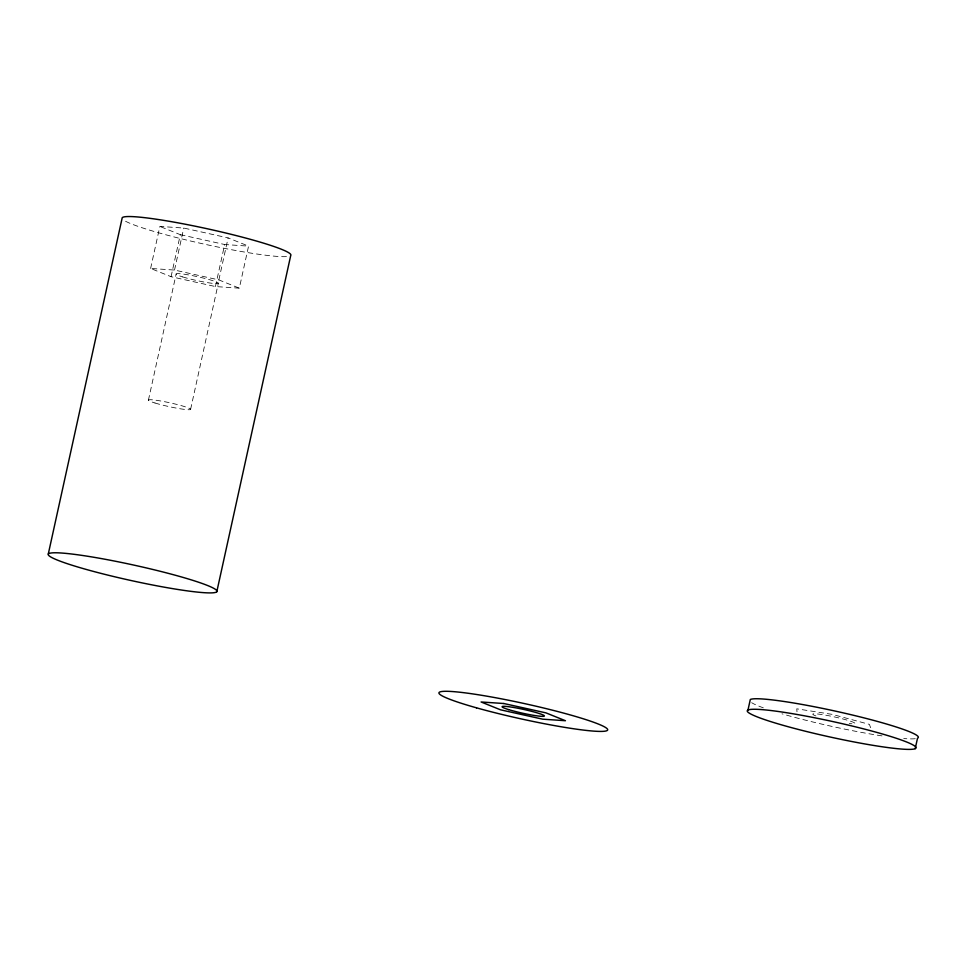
<?xml version="1.0" encoding="UTF-8"?>
<svg xmlns="http://www.w3.org/2000/svg" width="966" height="966" viewBox="0 0 966 966"><rect width="100%" height="100%" fill="white"/><g stroke="black" fill="none" stroke-linecap="round" stroke-linejoin="round"><path stroke-width="0.72" stroke-dasharray="4.83 3.62" d="M150.611 268.451L159.861 226.43L183.757 228.048L228.109 237.902L248.564 246.137L239.326 288.17L215.418 286.552L171.067 276.699L150.611 268.451L174.52 270.069L218.871 279.923L239.326 288.17M171.067 276.699L180.316 234.666L159.861 226.43M174.52 270.069L183.757 228.048M148.414 400.178L176.138 274.09M215.418 286.552L224.667 244.519L248.564 246.137M190.616 409.27L218.328 283.183M218.871 279.923L228.109 237.902M180.316 234.666L224.667 244.519M870.632 727.712L869.4 724.379L832.257 714.381L796.781 708.815L797.071 712.884M815.932 715.951A21.602 1.956 12.4 0 1 821.329 714.466A21.602 1.956 12.4 0 1 849.694 720.926A21.602 1.956 12.4 0 1 849.247 723.534M915.273 738.688A86.421 7.837 12.4 0 1 903.705 738.543M882.018 735.887A86.421 7.837 12.4 0 1 781.977 713.814M763.345 707.837A86.421 7.837 12.4 0 1 751.657 702.693M286.467 256.606A86.421 7.837 12.4 0 1 201.109 243.432A86.421 7.837 12.4 0 1 123.708 220.139M182.707 276.928A21.602 1.956 12.4 0 0 217.761 283.569A21.602 1.956 12.4 0 0 191.232 275.407A21.602 1.956 12.4 0 0 182.707 276.928M154.995 403.003A21.602 1.956 12.4 0 0 190.036 409.656A21.602 1.956 12.4 0 0 163.52 401.494A21.602 1.956 12.4 0 0 154.995 403.003"/><path stroke-width="1.45" d="M48.3 553.965L122.223 217.724A86.421 7.837 12.4 0 1 211.844 229.775A86.421 7.837 12.4 0 1 290.73 255.483L216.807 591.711A86.421 7.837 12.4 0 1 85.781 569.312A86.421 7.837 12.4 0 1 95.079 557.479A86.421 7.837 12.4 0 1 216.807 591.711M747.998 709.986L750.304 699.481A86.421 7.837 12.4 0 1 845.624 713.427A86.421 7.837 12.4 0 1 917.519 738.157L915.213 748.662A86.421 7.837 12.4 0 1 779.659 724.319A86.421 7.837 12.4 0 1 799.933 714.985A86.421 7.837 12.4 0 1 915.213 748.662M503.817 703.514L481.092 701.98L500.533 709.817L542.711 719.175L565.436 720.721L545.983 712.884L503.817 703.514M476.492 707.824A86.421 7.837 12.4 0 0 607.517 730.224A86.421 7.837 12.4 0 0 485.789 695.991A86.421 7.837 12.4 0 0 476.492 707.824M508.732 709.636A21.602 1.956 12.4 0 0 543.786 716.289A21.602 1.956 12.4 0 0 517.257 708.114A21.602 1.956 12.4 0 0 508.732 709.636"/></g></svg>
